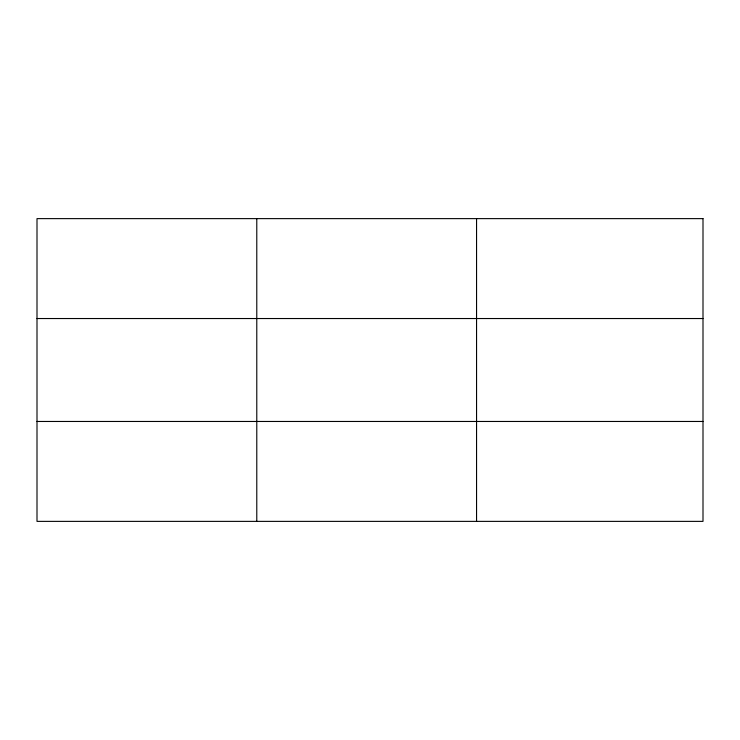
<?xml version="1.0" encoding="UTF-8"?>
<svg xmlns="http://www.w3.org/2000/svg" width="740" height="740" viewBox="0 0 740 740"><rect width="100%" height="100%" fill="white"/><g stroke="black" fill="none" stroke-linecap="round" stroke-linejoin="round"><path stroke-width="1.11" d="M256.78 218.624L256.78 521.376M476.56 218.624L476.56 521.376M37 318.533L703 318.533M37 421.467L703 421.467M703 218.624L703 521.376L37 521.376L37 218.624L703 218.624"/></g></svg>
